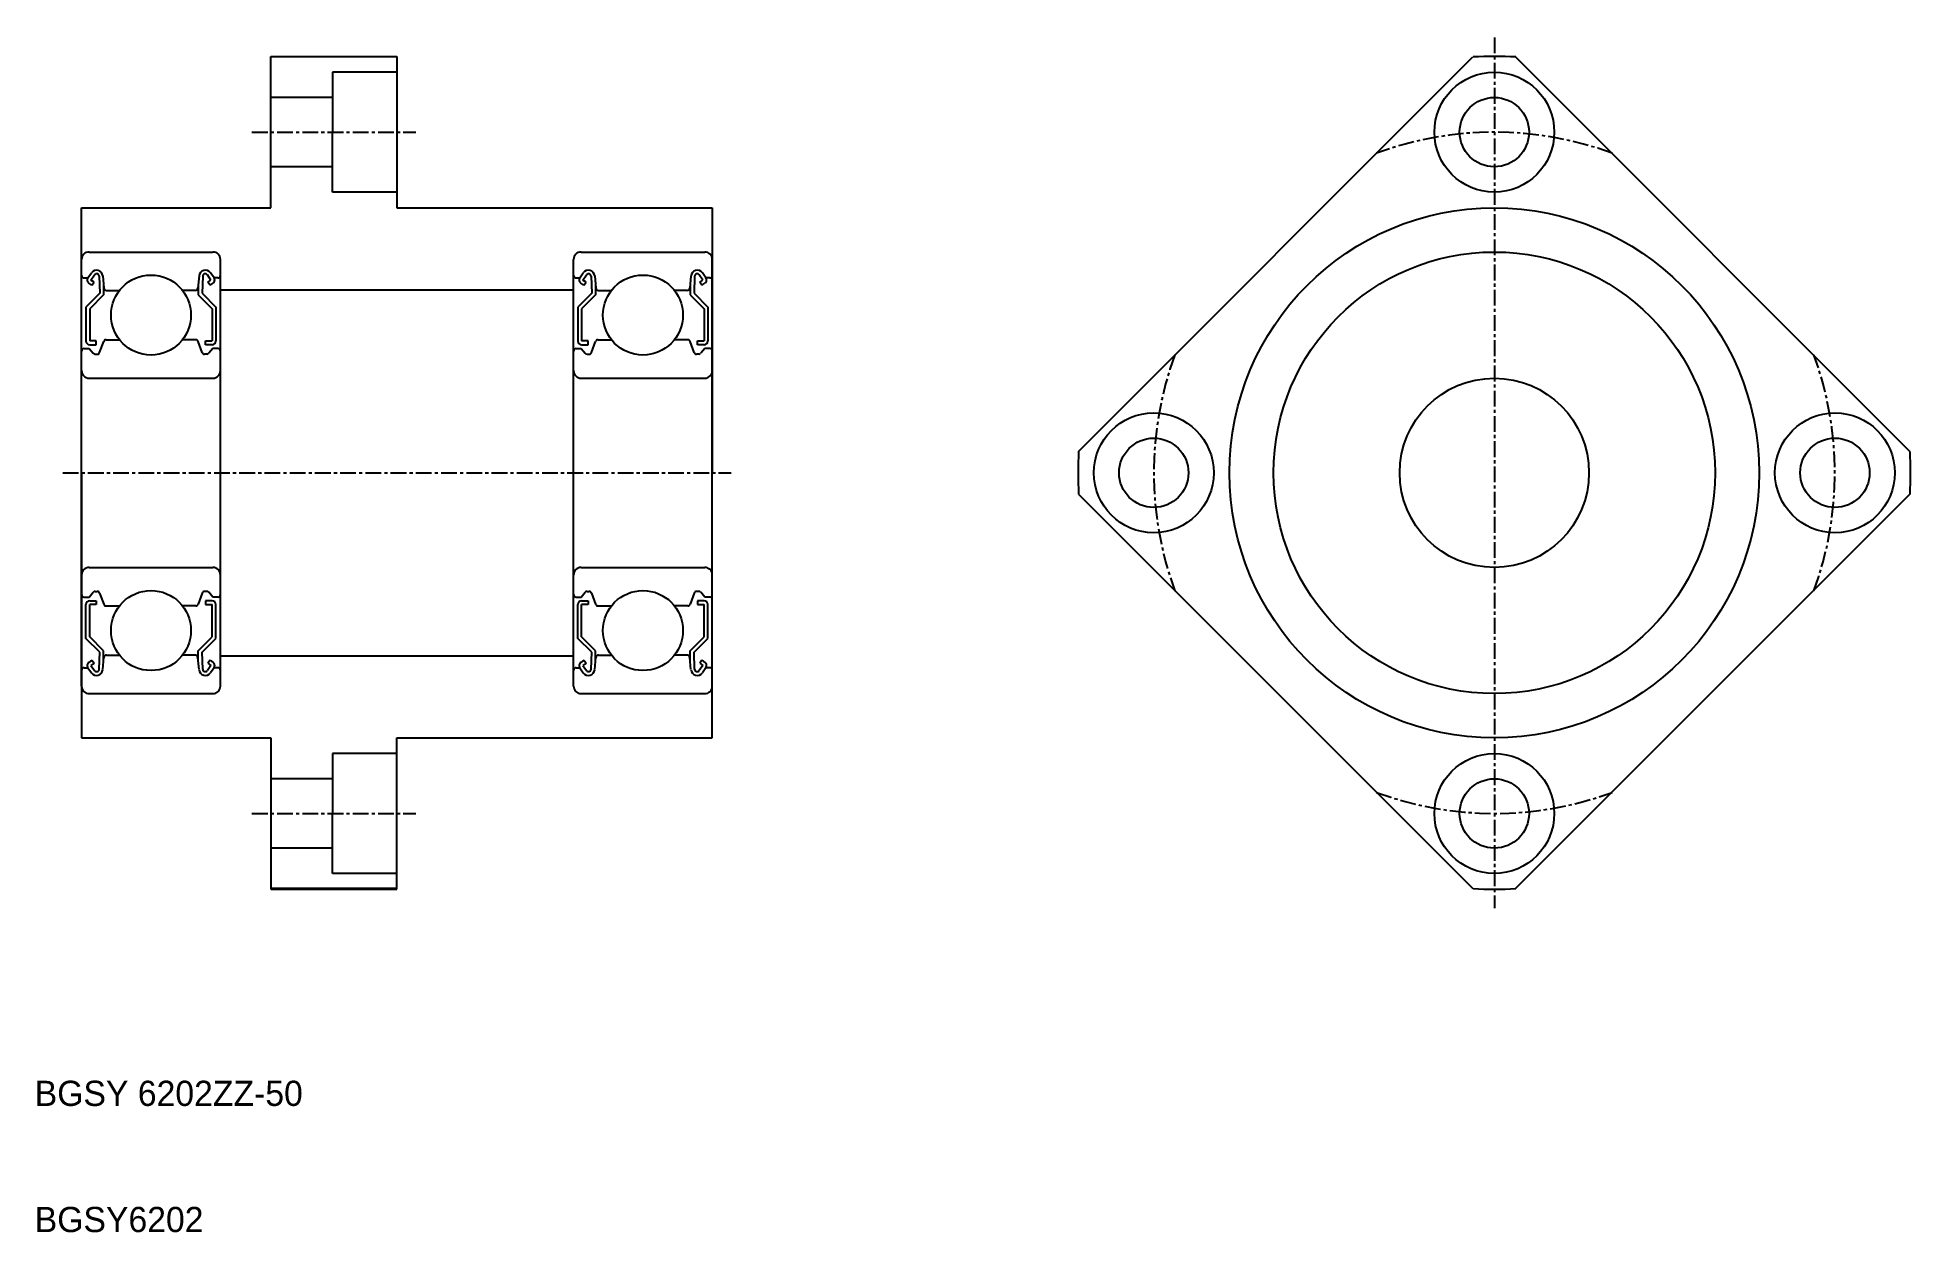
# Model space of a CAD drawing. Extents: x 108 to 256, y 51 to 146.
import ezdxf

# ---------------------------------------------------------------- set-up
doc = ezdxf.new("R2010")
doc.units = 0
doc.linetypes.add('CENTER', pattern=[2, 1.25, -0.25, 0.25, -0.25])
doc.linetypes.add('DASHED', pattern=[19.05, 12.7, -6.35])
doc.layers.get('0').update_dxf_attribs({"linetype": 'CONTINUOUS'})
doc.layers.add('CENTER', color=1, linetype='CENTER')

msp = doc.modelspace()

# ---------------------------------------------------------------- linework, layer by layer
for p, q in [((126.17, 132.35), (126.17, 144.35)), ((126.17, 144.35), (136.17, 144.35)), ((136.17, 144.31), (126.17, 144.31)), ((136.17, 144.35), (136.17, 132.35)), ((190.21, 113.05), (221.47, 144.31)), ((256.12, 113.05), (224.86, 144.31)), ((111.17, 111.35), (111.17, 132.35)), ((111.17, 132.35), (126.17, 132.35)), ((136.17, 132.35), (161.17, 132.35)), ((161.17, 132.35), (161.17, 111.35)), ((111.17, 94.45), (111.17, 128.25)), ((111.77, 128.85), (121.57, 128.85)), ((122.17, 94.45), (122.17, 128.25)), ((150.17, 94.45), (150.17, 128.25)), ((150.77, 128.85), (160.57, 128.85)), ((161.17, 94.45), (161.17, 128.25)), ((111.37, 126.8), (111.67, 126.8)), ((111.67, 126.8), (111.94, 127.2)), ((111.98, 126.21), (111.74, 126.39)), ((111.91, 126.63), (112.19, 127.03)), ((112.16, 126.46), (111.91, 126.63)), ((111.98, 126.21), (112.16, 126.46)), ((112.56, 126.93), (112.61, 125.58)), ((112.85, 126.96), (112.94, 125.99)), ((112.91, 126.32), (112.91, 125.45)), ((120.48, 126.96), (120.39, 125.99)), ((120.42, 126.32), (120.42, 125.45)), ((120.77, 126.93), (120.72, 125.58)), ((121.42, 126.63), (121.14, 127.03)), ((121.17, 126.46), (121.42, 126.63)), ((121.35, 126.21), (121.17, 126.46)), ((121.35, 126.21), (121.59, 126.39)), ((121.67, 126.8), (121.39, 127.2)), ((121.97, 126.8), (121.67, 126.8)), ((150.37, 126.8), (150.67, 126.8)), ((150.67, 126.8), (150.94, 127.2)), ((150.98, 126.21), (150.74, 126.39)), ((150.91, 126.63), (151.19, 127.03)), ((151.16, 126.46), (150.91, 126.63)), ((150.98, 126.21), (151.16, 126.46)), ((151.56, 126.93), (151.61, 125.58)), ((151.85, 126.96), (151.94, 125.99)), ((151.91, 126.32), (151.91, 125.45)), ((159.48, 126.96), (159.39, 125.99)), ((159.42, 126.32), (159.42, 125.45)), ((159.77, 126.93), (159.72, 125.58)), ((160.42, 126.63), (160.14, 127.03)), ((160.17, 126.46), (160.42, 126.63)), ((160.35, 126.21), (160.17, 126.46)), ((160.35, 126.21), (160.59, 126.39)), ((160.67, 126.8), (160.39, 127.2)), ((160.97, 126.8), (160.67, 126.8)), ((112.61, 125.58), (111.51, 124.48)), ((112.91, 125.45), (111.81, 124.35)), ((113.14, 125.8), (114.16, 125.8)), ((120.19, 125.8), (119.17, 125.8)), ((120.42, 125.45), (121.52, 124.35)), ((120.72, 125.58), (121.82, 124.48)), ((151.61, 125.58), (150.51, 124.48)), ((151.91, 125.45), (150.81, 124.35)), ((152.14, 125.8), (153.16, 125.8)), ((159.19, 125.8), (158.17, 125.8)), ((159.42, 125.45), (160.52, 124.35)), ((159.72, 125.58), (160.82, 124.48)), ((111.51, 124.48), (111.51, 121.8)), ((111.81, 124.35), (111.81, 121.8)), ((121.52, 124.35), (121.52, 121.8)), ((121.82, 124.48), (121.82, 121.8)), ((150.51, 124.48), (150.51, 121.8)), ((150.81, 124.35), (150.81, 121.8)), ((160.52, 124.35), (160.52, 121.8)), ((160.82, 124.48), (160.82, 121.8)), ((112.33, 121.8), (111.81, 121.8)), ((112.33, 121.5), (112.33, 121.8)), ((112.6, 120.88), (112.92, 121.77)), ((113.11, 121.9), (114.16, 121.9)), ((120.22, 121.9), (119.17, 121.9)), ((120.73, 120.88), (120.41, 121.77)), ((121, 121.8), (121.52, 121.8)), ((121, 121.5), (121, 121.8)), ((151.33, 121.8), (150.81, 121.8)), ((151.33, 121.5), (151.33, 121.8)), ((151.6, 120.88), (151.92, 121.77)), ((152.11, 121.9), (153.16, 121.9)), ((159.22, 121.9), (158.17, 121.9)), ((159.73, 120.88), (159.41, 121.77)), ((160, 121.8), (160.52, 121.8)), ((160, 121.5), (160, 121.8)), ((111.37, 121.2), (111.77, 121.2)), ((111.77, 121.2), (112.08, 120.82)), ((111.81, 121.5), (112.33, 121.5)), ((112.24, 120.75), (112.41, 120.75)), ((121.09, 120.75), (120.92, 120.75)), ((121.52, 121.5), (121, 121.5)), ((121.57, 121.2), (121.25, 120.82)), ((121.97, 121.2), (121.57, 121.2)), ((150.37, 121.2), (150.77, 121.2)), ((150.77, 121.2), (151.08, 120.82)), ((150.81, 121.5), (151.33, 121.5)), ((151.24, 120.75), (151.41, 120.75)), ((160.09, 120.75), (159.92, 120.75)), ((160.52, 121.5), (160, 121.5)), ((160.57, 121.2), (160.25, 120.82)), ((160.97, 121.2), (160.57, 121.2)), ((111.77, 118.85), (121.57, 118.85)), ((150.77, 118.85), (160.57, 118.85)), ((111.17, 111.35), (111.17, 90.35)), ((111.17, 111.35), (111.17, 111.35)), ((150.17, 111.35), (150.17, 111.35)), ((161.17, 90.35), (161.17, 111.35)), ((190.21, 109.66), (221.47, 78.4)), ((256.12, 109.66), (224.86, 78.4)), ((111.17, 103.1), (111.17, 103.1)), ((111.77, 103.85), (121.57, 103.85)), ((150.17, 103.1), (150.17, 103.1)), ((150.77, 103.85), (160.57, 103.85)), ((111.37, 101.5), (111.77, 101.5)), ((111.77, 101.5), (112.08, 101.88)), ((111.81, 101.2), (112.33, 101.2)), ((112.24, 101.95), (112.41, 101.95)), ((112.33, 101.2), (112.33, 100.9)), ((112.6, 101.82), (112.92, 100.93)), ((120.73, 101.82), (120.41, 100.93)), ((121.09, 101.95), (120.92, 101.95)), ((121, 101.2), (121, 100.9)), ((121.52, 101.2), (121, 101.2)), ((121.57, 101.5), (121.25, 101.88)), ((121.97, 101.5), (121.57, 101.5)), ((150.37, 101.5), (150.77, 101.5)), ((150.77, 101.5), (151.08, 101.88)), ((150.81, 101.2), (151.33, 101.2)), ((151.24, 101.95), (151.41, 101.95)), ((151.33, 101.2), (151.33, 100.9)), ((151.6, 101.82), (151.92, 100.93)), ((159.73, 101.82), (159.41, 100.93)), ((160.09, 101.95), (159.92, 101.95)), ((160.52, 101.2), (160, 101.2)), ((160, 101.2), (160, 100.9)), ((160.57, 101.5), (160.25, 101.88)), ((160.97, 101.5), (160.57, 101.5)), ((111.51, 98.23), (111.51, 100.9)), ((111.81, 98.35), (111.81, 100.9)), ((112.33, 100.9), (111.81, 100.9)), ((113.11, 100.8), (114.16, 100.8)), ((120.22, 100.8), (119.17, 100.8)), ((121, 100.9), (121.52, 100.9)), ((121.52, 98.35), (121.52, 100.9)), ((121.82, 98.23), (121.82, 100.9)), ((150.51, 98.23), (150.51, 100.9)), ((150.81, 98.35), (150.81, 100.9)), ((151.33, 100.9), (150.81, 100.9)), ((152.11, 100.8), (153.16, 100.8)), ((159.22, 100.8), (158.17, 100.8)), ((160, 100.9), (160.52, 100.9)), ((160.52, 98.35), (160.52, 100.9)), ((160.82, 98.23), (160.82, 100.9)), ((112.61, 97.13), (111.51, 98.23)), ((112.91, 97.25), (111.81, 98.35)), ((120.42, 97.25), (121.52, 98.35)), ((120.72, 97.13), (121.82, 98.23)), ((151.61, 97.13), (150.51, 98.23)), ((151.91, 97.25), (150.81, 98.35)), ((159.42, 97.25), (160.52, 98.35)), ((159.72, 97.13), (160.82, 98.23)), ((112.56, 95.78), (112.61, 97.13)), ((112.85, 95.75), (112.94, 96.72)), ((112.91, 96.38), (112.91, 97.25)), ((113.14, 96.9), (114.16, 96.9)), ((120.19, 96.9), (119.17, 96.9)), ((120.48, 95.75), (120.39, 96.72)), ((120.42, 96.38), (120.42, 97.25)), ((120.77, 95.78), (120.72, 97.13)), ((151.56, 95.78), (151.61, 97.13)), ((151.85, 95.75), (151.94, 96.72)), ((151.91, 96.38), (151.91, 97.25)), ((152.14, 96.9), (153.16, 96.9)), ((159.19, 96.9), (158.17, 96.9)), ((159.48, 95.75), (159.39, 96.72)), ((159.42, 96.38), (159.42, 97.25)), ((159.77, 95.78), (159.72, 97.13)), ((111.37, 95.9), (111.67, 95.9)), ((111.67, 95.9), (111.94, 95.51)), ((111.98, 96.49), (111.74, 96.32)), ((112.16, 96.25), (111.91, 96.08)), ((111.91, 96.08), (112.19, 95.67)), ((111.98, 96.49), (112.16, 96.25)), ((121.42, 96.08), (121.14, 95.67)), ((121.35, 96.49), (121.17, 96.25)), ((121.17, 96.25), (121.42, 96.08)), ((121.35, 96.49), (121.59, 96.32)), ((121.67, 95.9), (121.39, 95.51)), ((121.97, 95.9), (121.67, 95.9)), ((150.37, 95.9), (150.67, 95.9)), ((150.67, 95.9), (150.94, 95.51)), ((150.98, 96.49), (150.74, 96.32)), ((151.16, 96.25), (150.91, 96.08)), ((150.91, 96.08), (151.19, 95.67)), ((150.98, 96.49), (151.16, 96.25)), ((160.42, 96.08), (160.14, 95.67)), ((160.35, 96.49), (160.17, 96.25)), ((160.17, 96.25), (160.42, 96.08)), ((160.35, 96.49), (160.59, 96.32)), ((160.67, 95.9), (160.39, 95.51)), ((160.97, 95.9), (160.67, 95.9)), ((111.77, 93.85), (121.57, 93.85)), ((150.77, 93.85), (160.57, 93.85)), ((111.17, 90.35), (126.17, 90.35)), ((126.17, 90.35), (126.17, 78.35)), ((136.17, 90.35), (161.17, 90.35)), ((136.17, 78.35), (136.17, 90.35)), ((136.17, 78.4), (126.17, 78.4)), ((126.17, 78.35), (136.17, 78.35))]:
    msp.add_line(p, q)
at = {"color": 3, "linetype": 'DASHED'}
for p, q in [((131.07, 143.1), (131.07, 138.35)), ((136.17, 143.1), (131.07, 143.1)), ((131.07, 141.1), (126.17, 141.1)), ((131.07, 133.6), (131.07, 138.35)), ((131.07, 135.6), (126.17, 135.6)), ((136.17, 133.6), (131.07, 133.6)), ((136.17, 89.1), (131.07, 89.1)), ((131.07, 89.1), (131.07, 84.35)), ((131.07, 87.1), (126.17, 87.1)), ((131.07, 79.6), (131.07, 84.35)), ((131.07, 81.6), (126.17, 81.6)), ((136.17, 79.6), (131.07, 79.6))]:
    msp.add_line(p, q, dxfattribs=at)
at = {"color": 7, "linetype": 'CONTINUOUS'}
for p, q in [((122.17, 125.85), (150.17, 125.85)), ((122.17, 96.85), (150.17, 96.85))]:
    msp.add_line(p, q, dxfattribs=at)
for centre, radius in [((223.17, 138.35), 4.75), ((223.17, 138.35), 2.75), ((223.17, 111.35), 21), ((223.17, 111.35), 17.5), ((116.67, 123.85), 3.17), ((155.67, 123.85), 3.17), ((223.17, 111.35), 7.5), ((196.17, 111.35), 4.75), ((250.17, 111.35), 4.75), ((196.17, 111.35), 2.75), ((250.17, 111.35), 2.75), ((116.67, 98.85), 3.17), ((155.67, 98.85), 3.17), ((223.17, 84.35), 4.75), ((223.17, 84.35), 2.75)]:
    msp.add_circle(centre, radius)
for centre, radius, start, end in [((223.17, 111.35), 33, 87.0617, 92.9383), ((111.77, 128.25), 0.6, 90, 180), ((121.57, 128.25), 0.6, 0, 90), ((150.77, 128.25), 0.6, 90, 180), ((160.57, 128.25), 0.6, 0, 90), ((111.37, 127), 0.2, 180, 270), ((111.91, 126.63), 0.3, 144.9356, 235.0377), ((112.35, 126.91), 0.5, 5.065, 144.9356), ((112.36, 126.92), 0.2, 2.1312, 144.9367), ((120.98, 126.91), 0.5, 35.0644, 174.935), ((120.97, 126.92), 0.2, 35.0633, 177.8688), ((121.42, 126.63), 0.3, 304.9623, 35.0644), ((121.97, 127), 0.2, 270, 0), ((150.37, 127), 0.2, 180, 270), ((150.91, 126.63), 0.3, 144.9356, 235.0377), ((151.35, 126.91), 0.5, 5.065, 144.9356), ((151.36, 126.92), 0.2, 2.1312, 144.9367), ((159.98, 126.91), 0.5, 35.0644, 174.935), ((159.97, 126.92), 0.2, 35.0633, 177.8688), ((160.42, 126.63), 0.3, 304.9623, 35.0644), ((160.97, 127), 0.2, 270, 0), ((113.14, 126), 0.2, 185.065, 270), ((120.19, 126), 0.2, 270, 354.935), ((152.14, 126), 0.2, 185.065, 270), ((159.19, 126), 0.2, 270, 354.935), ((111.81, 121.8), 0.3, 180, 270), ((113.11, 121.7), 0.2, 90, 159.9703), ((120.22, 121.7), 0.2, 20.0297, 90), ((121.52, 121.8), 0.3, 270, 0), ((150.81, 121.8), 0.3, 180, 270), ((152.11, 121.7), 0.2, 90, 159.9703), ((159.22, 121.7), 0.2, 20.0297, 90), ((160.52, 121.8), 0.3, 270, 0), ((111.37, 121), 0.2, 90, 180), ((112.24, 120.95), 0.2, 219.997, 270), ((112.41, 120.95), 0.2, 270, 339.9703), ((120.92, 120.95), 0.2, 200.0297, 270), ((121.09, 120.95), 0.2, 270, 320.003), ((121.97, 121), 0.2, 0, 90), ((150.37, 121), 0.2, 90, 180), ((151.24, 120.95), 0.2, 219.997, 270), ((151.41, 120.95), 0.2, 270, 339.9703), ((159.92, 120.95), 0.2, 200.0297, 270), ((160.09, 120.95), 0.2, 270, 320.003), ((160.97, 121), 0.2, 0, 90), ((111.77, 119.45), 0.6, 180, 270), ((121.57, 119.45), 0.6, 270, 0), ((150.77, 119.45), 0.6, 180, 270), ((160.57, 119.45), 0.6, 270, 0), ((223.17, 111.35), 33, 177.0617, 182.9383), ((223.17, 111.35), 33, 357.0617, 2.9383), ((111.77, 103.25), 0.6, 90, 180), ((121.57, 103.25), 0.6, 0, 90), ((150.77, 103.25), 0.6, 90, 180), ((160.57, 103.25), 0.6, 0, 90), ((111.37, 101.7), 0.2, 180, 270), ((111.81, 100.9), 0.3, 90, 180), ((112.24, 101.75), 0.2, 90, 140.003), ((112.41, 101.75), 0.2, 20.0297, 90), ((120.92, 101.75), 0.2, 90, 159.9703), ((121.09, 101.75), 0.2, 39.997, 90), ((121.52, 100.9), 0.3, 0, 90), ((121.97, 101.7), 0.2, 270, 0), ((150.37, 101.7), 0.2, 180, 270), ((150.81, 100.9), 0.3, 90, 180), ((151.24, 101.75), 0.2, 90, 140.003), ((151.41, 101.75), 0.2, 20.0297, 90), ((159.92, 101.75), 0.2, 90, 159.9703), ((160.09, 101.75), 0.2, 39.997, 90), ((160.52, 100.9), 0.3, 0, 90), ((160.97, 101.7), 0.2, 270, 0), ((113.11, 101), 0.2, 200.0297, 270), ((120.22, 101), 0.2, 270, 339.9703), ((152.11, 101), 0.2, 200.0297, 270), ((159.22, 101), 0.2, 270, 339.9703), ((113.14, 96.7), 0.2, 90, 174.935), ((120.19, 96.7), 0.2, 5.065, 90), ((152.14, 96.7), 0.2, 90, 174.935), ((159.19, 96.7), 0.2, 5.065, 90), ((111.37, 95.7), 0.2, 90, 180), ((111.91, 96.08), 0.3, 124.9623, 215.0644), ((112.35, 95.79), 0.5, 215.0644, 354.935), ((112.36, 95.79), 0.2, 215.0633, 357.8688), ((120.98, 95.79), 0.5, 185.065, 324.9356), ((120.97, 95.79), 0.2, 182.1312, 324.9367), ((121.42, 96.08), 0.3, 324.9356, 55.0377), ((121.97, 95.7), 0.2, 0, 90), ((150.37, 95.7), 0.2, 90, 180), ((150.91, 96.08), 0.3, 124.9623, 215.0644), ((151.35, 95.79), 0.5, 215.0644, 354.935), ((151.36, 95.79), 0.2, 215.0633, 357.8688), ((159.98, 95.79), 0.5, 185.065, 324.9356), ((159.97, 95.79), 0.2, 182.1312, 324.9367), ((160.42, 96.08), 0.3, 324.9356, 55.0377), ((160.97, 95.7), 0.2, 0, 90), ((111.77, 94.45), 0.6, 180, 270), ((121.57, 94.45), 0.6, 270, 0), ((150.77, 94.45), 0.6, 180, 270), ((160.57, 94.45), 0.6, 270, 0), ((223.17, 111.35), 33, 267.0617, 272.9383)]:
    msp.add_arc(centre, radius, start, end)
at = {"layer": 'CENTER', "color": 1, "linetype": 'CENTER'}
for p, q in [((223.17, 145.85), (223.17, 76.85)), ((124.67, 138.35), (137.67, 138.35)), ((109.67, 111.35), (162.67, 111.35)), ((124.67, 84.35), (137.67, 84.35))]:
    msp.add_line(p, q, dxfattribs=at)
for start, end in [(69.7349, 110.2651), (159.7349, 200.2651), (339.7349, 20.2651), (249.7349, 290.2651)]:
    msp.add_arc((223.17, 111.35), 27, start, end, dxfattribs=at)

# ---------------------------------------------------------------- texts
for s, p in [('BGSY 6202ZZ-50', (107.45, 61.17)), ('BGSY6202', (107.45, 51.17))]:
    msp.add_text(s, height=2).set_placement(p)

doc.saveas('drawing.dxf')
